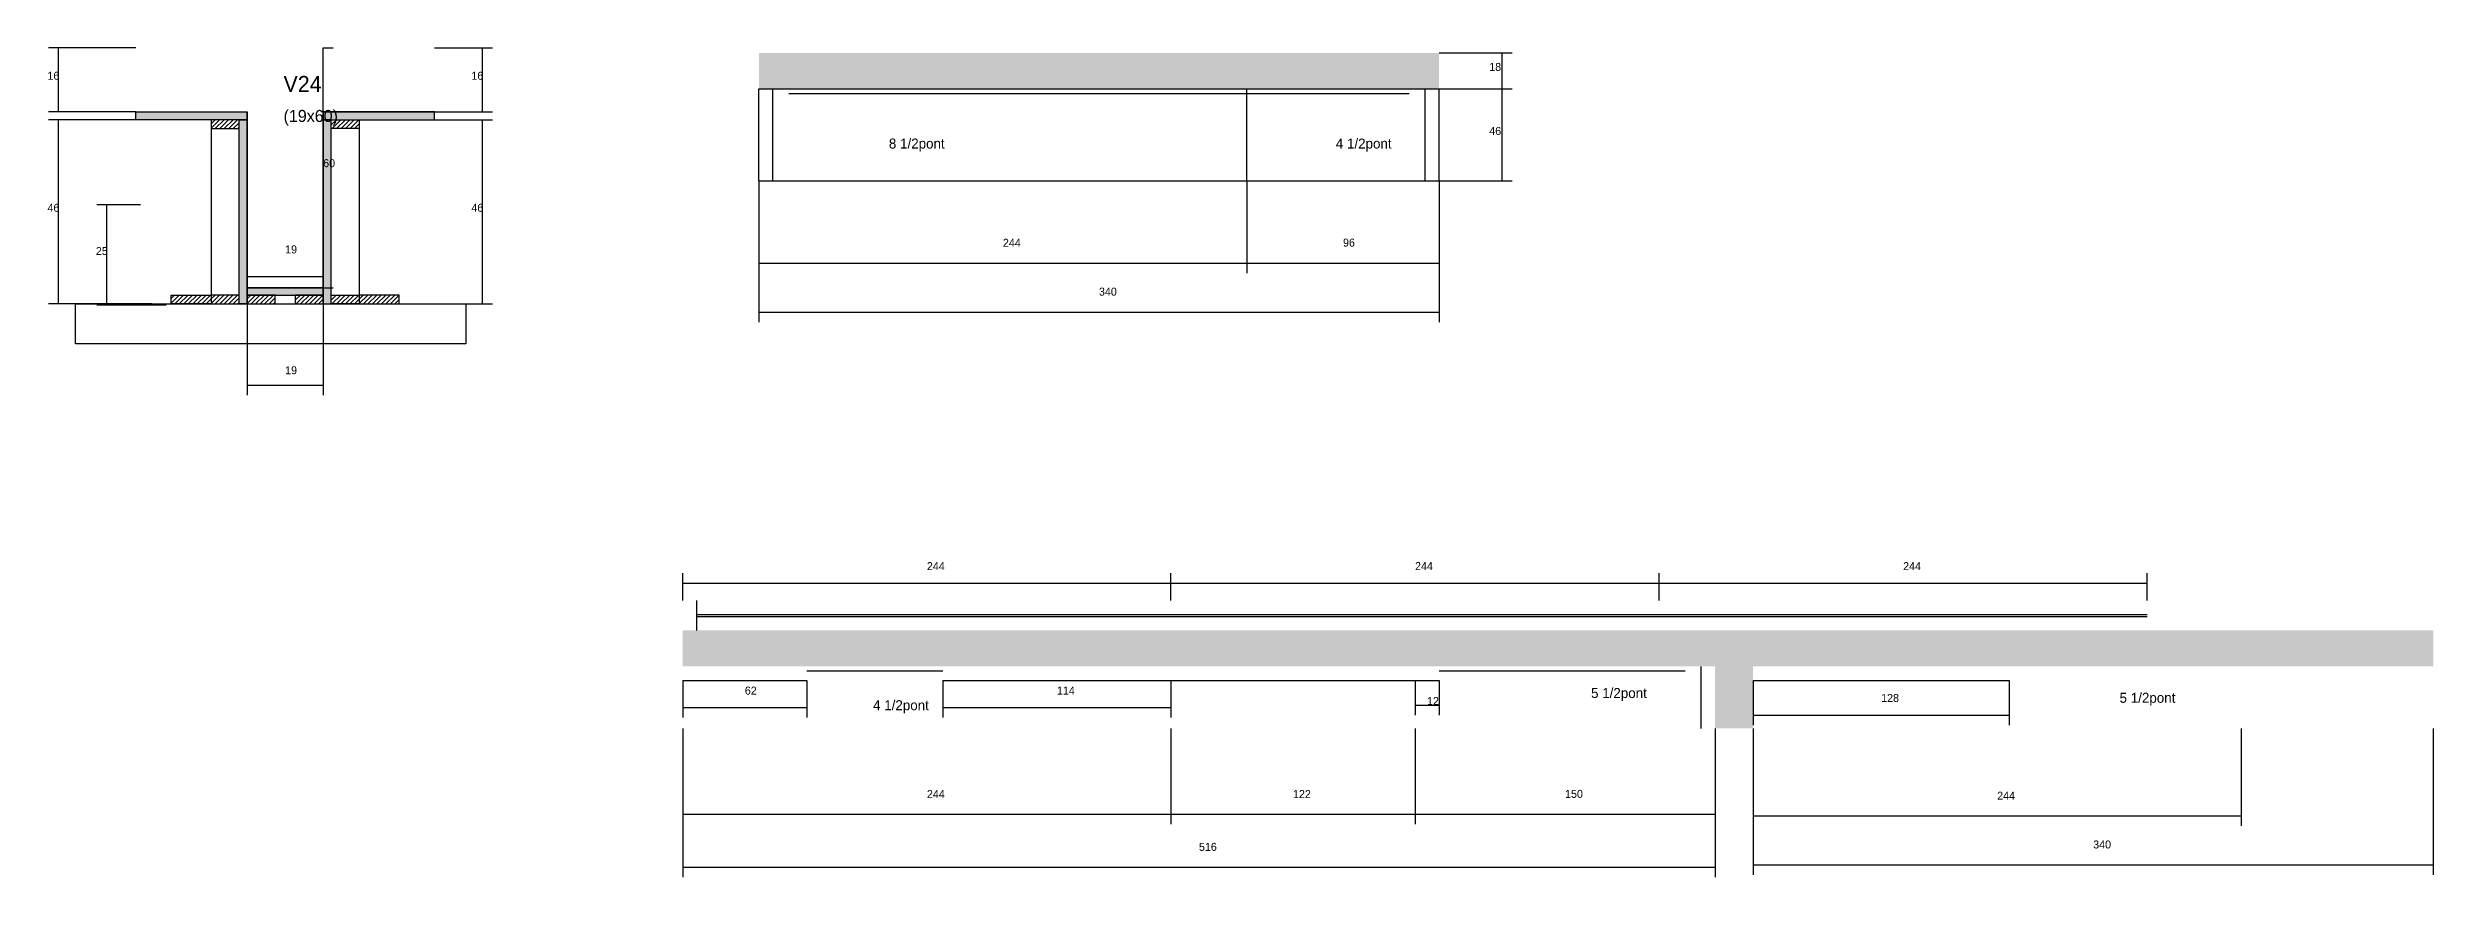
# Model space of a CAD drawing. Header units: metres. Extents: x -8098 to -5914, y 7094 to 7521.
# Drawn here: x -7106 to -5914, y 7106 to 7521 of the extents above; entities that cross this region are included whole.
import ezdxf

# ---------------------------------------------------------------- set-up
doc = ezdxf.new("R2010")
doc.units = ezdxf.units.M
for name, color, linetype in [('COTA', 4, 'Continuous'), ('Cota Seção (2x)', 4, 'Continuous'), ('Hachura', 253, 'Continuous'), ('Madeira', 126, 'Continuous'), ('NOMENCLATURA', 7, 'Continuous'), ('Painéis', 200, 'Continuous'), ('SARR_2.2x7', 40, 'Continuous'), ('Texto Seção', 7, 'Continuous')]:
    doc.layers.add(name, color=color, linetype=linetype)

msp = doc.modelspace()

# ---------------------------------------------------------------- hatches: boundary and pattern name
at = {"layer": 'COTA'}
h = msp.add_hatch(dxfattribs=at)
h.set_pattern_fill('AR-CONC', scale=0.03)
h.paths.add_polyline_path([(-6750.9, 7518.3), (-6750.9, 7500.3), (-6410.9, 7500.3), (-6410.9, 7518.3)])
h = msp.add_hatch(dxfattribs=at)
h.set_pattern_fill('AR-CONC', scale=0.03)
h.paths.add_polyline_path([(-6788.9, 7229.7), (-6788.9, 7211.7), (-6272.9, 7211.7), (-6272.9, 7180.7), (-6253.9, 7180.7), (-6253.9, 7211.7), (-5913.9, 7211.7), (-5913.9, 7229.7), (-6056.9, 7229.7)])
at = {"layer": 'Hachura'}
h = msp.add_hatch(color=8, dxfattribs=at)
h.dxf.hatch_style = 1
h.paths.add_polyline_path([(-7062.3, 7484.9), (-7062.3, 7488.9), (-7062.3, 7488.9), (-7006.7, 7488.9), (-7006.7, 7488.9), (-7006.7, 7484.9), (-7006.7, 7484.9), (-7062.3, 7484.9)])
h = msp.add_hatch(color=8, dxfattribs=at)
h.dxf.hatch_style = 1
h.paths.add_polyline_path([(-7010.7, 7488.9), (-7006.7, 7488.9), (-7006.7, 7488.9), (-7006.7, 7392.9), (-7006.7, 7392.9), (-7010.7, 7392.9), (-7010.7, 7392.9), (-7010.7, 7488.9)])
h = msp.add_hatch(color=8, dxfattribs=at)
h.dxf.hatch_style = 1
h.paths.add_polyline_path([(-6964.7, 7488.9), (-6968.7, 7488.9), (-6968.7, 7488.9), (-6968.7, 7392.9), (-6968.7, 7392.9), (-6964.7, 7392.9), (-6964.7, 7392.9), (-6964.7, 7488.9)])
h = msp.add_hatch(color=8, dxfattribs=at)
h.dxf.hatch_style = 1
h.paths.add_polyline_path([(-6913.1, 7484.9), (-6913.1, 7488.9), (-6913.1, 7488.9), (-6968.7, 7488.9), (-6968.7, 7488.9), (-6968.7, 7484.9), (-6968.7, 7484.9), (-6913.1, 7484.9)])
h = msp.add_hatch(dxfattribs=at)
h.set_pattern_fill('ANSI31', scale=0.5)
h.paths.add_polyline_path([(-7010.7, 7480.5), (-7010.7, 7484.9), (-7010.7, 7484.9), (-7024.7, 7484.9), (-7024.7, 7484.9), (-7024.7, 7480.5), (-7024.7, 7480.5), (-7010.7, 7480.5)])
h = msp.add_hatch(dxfattribs=at)
h.set_pattern_fill('ANSI31', scale=0.5)
h.paths.add_polyline_path([(-6964.7, 7480.5), (-6964.7, 7484.9), (-6964.7, 7484.9), (-6950.7, 7484.9), (-6950.7, 7484.9), (-6950.7, 7480.5), (-6950.7, 7480.5), (-6964.7, 7480.5)])
h = msp.add_hatch(dxfattribs=at)
h.set_pattern_fill('ANSI31', scale=0.5)
h.paths.add_polyline_path([(-7044.7, 7392.9), (-7044.7, 7397.3), (-7044.7, 7397.3), (-7024.7, 7397.3), (-7024.7, 7397.3), (-7024.7, 7392.9), (-7024.7, 7392.9), (-7044.7, 7392.9)])
h = msp.add_hatch(dxfattribs=at)
h.set_pattern_fill('ANSI31', scale=0.5)
h.paths.add_polyline_path([(-7010.7, 7392.9), (-7010.7, 7397.3), (-7010.7, 7397.3), (-7024.7, 7397.3), (-7024.7, 7397.3), (-7024.7, 7392.9), (-7024.7, 7392.9), (-7010.7, 7392.9)])
h = msp.add_hatch(color=8, dxfattribs=at)
h.dxf.hatch_style = 1
h.paths.add_polyline_path([(-6968.7, 7397.3), (-6968.7, 7400.9), (-6968.7, 7400.9), (-7006.7, 7400.9), (-7006.7, 7400.9), (-7006.7, 7397.3), (-7006.7, 7397.3), (-6968.7, 7397.3)])
h = msp.add_hatch(dxfattribs=at)
h.set_pattern_fill('ANSI31', scale=0.5)
h.paths.add_polyline_path([(-6992.7, 7392.9), (-6992.7, 7397.3), (-6992.7, 7397.3), (-7006.7, 7397.3), (-7006.7, 7397.3), (-7006.7, 7392.9), (-7006.7, 7392.9), (-6992.7, 7392.9)])
h = msp.add_hatch(dxfattribs=at)
h.set_pattern_fill('ANSI31', scale=0.5)
h.paths.add_polyline_path([(-6968.7, 7392.9), (-6968.7, 7397.3), (-6968.7, 7397.3), (-6982.7, 7397.3), (-6982.7, 7397.3), (-6982.7, 7392.9), (-6982.7, 7392.9), (-6968.7, 7392.9)])
h = msp.add_hatch(dxfattribs=at)
h.set_pattern_fill('ANSI31', scale=0.5)
h.paths.add_polyline_path([(-6964.7, 7392.9), (-6964.7, 7397.3), (-6964.7, 7397.3), (-6950.7, 7397.3), (-6950.7, 7397.3), (-6950.7, 7392.9), (-6950.7, 7392.9), (-6964.7, 7392.9)])
h = msp.add_hatch(dxfattribs=at)
h.set_pattern_fill('ANSI31', scale=0.5)
h.paths.add_polyline_path([(-6930.7, 7392.9), (-6930.7, 7397.3), (-6930.7, 7397.3), (-6950.7, 7397.3), (-6950.7, 7397.3), (-6950.7, 7392.9), (-6950.7, 7392.9), (-6930.7, 7392.9)])

# ---------------------------------------------------------------- linework, layer by layer
at = {"layer": 'COTA'}
for p, q in [((-7062.3, 7520.9), (-7106, 7520.9)), ((-7101, 7488.9), (-7101, 7520.9)), ((-6913.1, 7520.9), (-6884.1, 7520.9)), ((-6889.1, 7488.9), (-6889.1, 7520.9)), ((-6410.9, 7518.3), (-6374.3, 7518.3)), ((-6379.3, 7500.3), (-6379.3, 7518.3)), ((-7062.3, 7488.9), (-7106, 7488.9)), ((-6913.1, 7488.9), (-6884.1, 7488.9)), ((-6410.9, 7500.3), (-6374.3, 7500.3)), ((-6410.9, 7500.3), (-6374.3, 7500.3)), ((-6379.3, 7454.3), (-6379.3, 7500.3)), ((-7062.3, 7484.9), (-7106, 7484.9)), ((-7101, 7392.9), (-7101, 7484.9)), ((-6913.1, 7484.9), (-6884.1, 7484.9)), ((-6889.1, 7392.9), (-6889.1, 7484.9)), ((-6750.9, 7454.3), (-6750.9, 7408.3)), ((-6750.9, 7454.3), (-6750.9, 7383.8)), ((-6506.9, 7454.3), (-6506.9, 7408.3)), ((-6506.9, 7454.3), (-6506.9, 7408.3)), ((-6410.9, 7454.3), (-6410.9, 7408.3)), ((-6410.9, 7454.3), (-6410.9, 7383.8)), ((-6410.9, 7454.3), (-6374.3, 7454.3)), ((-7060, 7442.4), (-7081.8, 7442.4)), ((-7076.8, 7392.3), (-7076.8, 7442.4)), ((-6750.9, 7413.3), (-6506.9, 7413.3)), ((-6506.9, 7413.3), (-6410.9, 7413.3)), ((-7054.3, 7392.9), (-7106, 7392.9)), ((-7047.2, 7392.3), (-7081.8, 7392.3)), ((-7006.7, 7392.9), (-7006.7, 7347.2)), ((-6968.7, 7392.9), (-6968.7, 7347.2)), ((-6930.7, 7392.9), (-6884.1, 7392.9)), ((-6750.9, 7388.8), (-6410.9, 7388.8)), ((-7006.7, 7352.2), (-6968.7, 7352.2)), ((-6788.9, 7244.7), (-6788.9, 7258.3)), ((-6788.9, 7253.3), (-6544.9, 7253.3)), ((-6544.9, 7244.7), (-6544.9, 7258.3)), ((-6544.9, 7244.7), (-6544.9, 7258.3)), ((-6544.9, 7253.3), (-6300.9, 7253.3)), ((-6300.9, 7244.7), (-6300.9, 7258.3)), ((-6300.9, 7244.7), (-6300.9, 7258.3)), ((-6300.9, 7253.3), (-6056.9, 7253.3)), ((-6056.9, 7244.7), (-6056.9, 7258.3)), ((-6788.9, 7204.7), (-6788.9, 7186.1)), ((-6726.9, 7204.7), (-6726.9, 7186.1)), ((-6658.9, 7204.7), (-6658.9, 7186.1)), ((-6544.9, 7204.7), (-6544.9, 7186.1)), ((-6422.9, 7204.7), (-6422.9, 7187.4)), ((-6410.9, 7204.7), (-6410.9, 7187.4)), ((-6253.9, 7204.7), (-6253.9, 7182.4)), ((-6125.9, 7204.7), (-6125.9, 7182.4)), ((-6788.9, 7191.1), (-6726.9, 7191.1)), ((-6658.9, 7191.1), (-6544.9, 7191.1)), ((-6422.9, 7192.4), (-6410.9, 7192.4)), ((-6788.9, 7180.7), (-6788.9, 7132.8)), ((-6788.9, 7180.7), (-6788.9, 7106.3)), ((-6544.9, 7180.7), (-6544.9, 7132.8)), ((-6544.9, 7180.7), (-6544.9, 7132.8)), ((-6422.9, 7180.7), (-6422.9, 7132.8)), ((-6422.9, 7180.7), (-6422.9, 7132.8)), ((-6272.9, 7180.7), (-6272.9, 7106.3)), ((-6253.9, 7187.4), (-6125.9, 7187.4)), ((-6253.9, 7180.7), (-6253.9, 7132)), ((-6253.9, 7180.7), (-6253.9, 7107.5)), ((-6009.9, 7180.7), (-6009.9, 7132)), ((-5913.9, 7180.7), (-5913.9, 7107.5)), ((-6272.9, 7168.4), (-6272.9, 7132.8)), ((-6788.9, 7137.8), (-6544.9, 7137.8)), ((-6544.9, 7137.8), (-6422.9, 7137.8)), ((-6422.9, 7137.8), (-6272.9, 7137.8)), ((-6253.9, 7137), (-6009.9, 7137)), ((-6788.9, 7111.3), (-6272.9, 7111.3)), ((-6253.9, 7112.5), (-5913.9, 7112.5))]:
    msp.add_line(p, q, dxfattribs=at)
at = {"layer": 'Cota Seção (2x)'}
for p, q in [((-6968.7, 7400.9), (-6968.7, 7520.9)), ((-6968.7, 7520.9), (-6963.7, 7520.9)), ((-7006.7, 7400.9), (-7006.7, 7411.6)), ((-7006.7, 7406.6), (-6968.7, 7406.6)), ((-6968.7, 7400.9), (-6968.7, 7411.6)), ((-6968.7, 7400.9), (-6963.7, 7400.9))]:
    msp.add_line(p, q, dxfattribs=at)
at = {"layer": 'Madeira'}
for points in [[(-7010.7, 7480.5), (-7010.7, 7484.9), (-7024.7, 7484.9), (-7024.7, 7480.5)], [(-7010.7, 7484.9), (-7024.7, 7484.9), (-7024.7, 7392.9), (-7010.7, 7392.9)], [(-6964.7, 7480.5), (-6964.7, 7484.9), (-6950.7, 7484.9), (-6950.7, 7480.5)], [(-6964.7, 7484.9), (-6950.7, 7484.9), (-6950.7, 7392.9), (-6964.7, 7392.9)], [(-7044.7, 7392.9), (-7044.7, 7397.3), (-7024.7, 7397.3), (-7024.7, 7392.9)], [(-7010.7, 7392.9), (-7010.7, 7397.3), (-7024.7, 7397.3), (-7024.7, 7392.9)], [(-6992.7, 7392.9), (-6992.7, 7397.3), (-7006.7, 7397.3), (-7006.7, 7392.9)], [(-6968.7, 7392.9), (-6968.7, 7397.3), (-6982.7, 7397.3), (-6982.7, 7392.9)], [(-6964.7, 7392.9), (-6964.7, 7397.3), (-6950.7, 7397.3), (-6950.7, 7392.9)], [(-6930.7, 7392.9), (-6930.7, 7397.3), (-6950.7, 7397.3), (-6950.7, 7392.9)], [(-6897.3, 7372.9), (-7092.5, 7372.9), (-7092.5, 7392.9), (-6897.3, 7392.9)]]:
    msp.add_lwpolyline(points, close=True, dxfattribs=at)
at = {"layer": 'Painéis'}
for p, q in [((-7062.3, 7488.9), (-7006.7, 7488.9)), ((-7062.3, 7484.9), (-7062.3, 7488.9)), ((-7006.7, 7484.9), (-7006.7, 7488.9)), ((-6968.7, 7488.9), (-6913.1, 7488.9)), ((-6968.7, 7484.9), (-6968.7, 7488.9)), ((-6913.1, 7484.9), (-6913.1, 7488.9)), ((-6750.9, 7500.3), (-6410.9, 7500.3)), ((-6750.9, 7454.3), (-6750.9, 7500.3)), ((-6506.9, 7454.3), (-6506.9, 7500.3)), ((-6410.9, 7454.3), (-6410.9, 7500.3)), ((-7006.7, 7392.9), (-7006.7, 7484.9)), ((-6968.7, 7392.9), (-6968.7, 7484.9)), ((-6750.9, 7454.3), (-6410.9, 7454.3)), ((-7006.7, 7400.9), (-6968.7, 7400.9)), ((-7006.7, 7397.3), (-7006.7, 7400.9)), ((-6968.7, 7397.3), (-6968.7, 7400.9))]:
    msp.add_line(p, q, dxfattribs=at)
for points in [[(-7062.3, 7484.9), (-7062.3, 7488.9), (-7006.7, 7488.9), (-7006.7, 7484.9)], [(-6913.1, 7484.9), (-6913.1, 7488.9), (-6968.7, 7488.9), (-6968.7, 7484.9)], [(-7010.7, 7484.9), (-7006.7, 7484.9), (-7006.7, 7392.9), (-7010.7, 7392.9)], [(-6964.7, 7484.9), (-6968.7, 7484.9), (-6968.7, 7392.9), (-6964.7, 7392.9)], [(-6968.7, 7397.3), (-6968.7, 7400.9), (-7006.7, 7400.9), (-7006.7, 7397.3)]]:
    msp.add_lwpolyline(points, close=True, dxfattribs=at)
at = {"layer": 'SARR_2.2x7'}
for p, q in [((-6743.9, 7454.3), (-6743.9, 7500.3)), ((-6735.9, 7498.1), (-6506.9, 7498.1)), ((-6506.9, 7498.1), (-6425.9, 7498.1)), ((-6417.9, 7454.3), (-6417.9, 7500.3)), ((-6781.9, 7229.7), (-6781.9, 7244.7)), ((-6781.9, 7237.7), (-6544.9, 7237.7)), ((-6781.9, 7236.7), (-6544.9, 7236.7)), ((-6544.9, 7237.7), (-6300.9, 7237.7)), ((-6544.9, 7236.7), (-6300.9, 7236.7)), ((-6300.9, 7237.7), (-6056.9, 7237.7)), ((-6300.9, 7236.7), (-6056.9, 7236.7)), ((-6788.9, 7204.7), (-6726.9, 7204.7)), ((-6726.9, 7209.5), (-6658.9, 7209.5)), ((-6658.9, 7204.7), (-6544.9, 7204.7)), ((-6544.9, 7204.7), (-6422.9, 7204.7)), ((-6422.9, 7204.7), (-6410.9, 7204.7)), ((-6410.9, 7209.5), (-6287.9, 7209.5)), ((-6279.9, 7180.7), (-6279.9, 7211.7)), ((-6253.9, 7204.7), (-6125.9, 7204.7))]:
    msp.add_line(p, q, dxfattribs=at)

# ---------------------------------------------------------------- texts
at = {"layer": 'COTA'}
for s, p in [('18', (-6385.8, 7509.3)), ('16', (-7106.5, 7504.9)), ('16', (-6894.6, 7504.9)), ('46', (-6385.8, 7477.3)), ('46', (-7106.5, 7438.9)), ('46', (-6894.6, 7438.9)), ('25', (-7082.3, 7417.3)), ('244', (-6628.9, 7421.4)), ('96', (-6458.9, 7421.5)), ('340', (-6580.9, 7397)), ('19', (-6987.7, 7357.7)), ('244', (-6666.9, 7259.8)), ('244', (-6422.9, 7259.8)), ('244', (-6178.9, 7259.8)), ('62', (-6757.9, 7197.6)), ('114', (-6601.9, 7197.6)), ('12', (-6416.9, 7192.4)), ('128', (-6189.9, 7193.9)), ('244', (-6666.9, 7145.9)), ('122', (-6483.9, 7145.9)), ('150', (-6347.9, 7146)), ('244', (-6131.9, 7145.1)), ('516', (-6530.9, 7119.5)), ('340', (-6083.9, 7120.7))]:
    msp.add_text(s, height=4, dxfattribs=at).set_placement(p)
at = {"layer": 'Cota Seção (2x)'}
for s, p in [('60', (-6968.7, 7461.2)), ('19', (-6987.7, 7418.1))]:
    msp.add_text(s, height=4, dxfattribs=at).set_placement(p)
at = {"layer": 'NOMENCLATURA'}
for s, p in [('8 1/2pont', (-6685.9, 7470.5)), ('4 1/2pont', (-6462.5, 7470.5)), ('4 1/2pont', (-6693.8, 7189.8)), ('5 1/2pont', (-6334.9, 7195.9)), ('5 1/2pont', (-6070.7, 7193.5))]:
    msp.add_text(s, height=5, dxfattribs=at).set_placement(p)
at = {"layer": 'Texto Seção'}
for s, height, p in [('V24', 8, (-6988.5, 7498.8)), ('(19x60)', 6, (-6988.5, 7483.8))]:
    msp.add_text(s, height=height, dxfattribs=at).set_placement(p)

doc.saveas('drawing.dxf')
